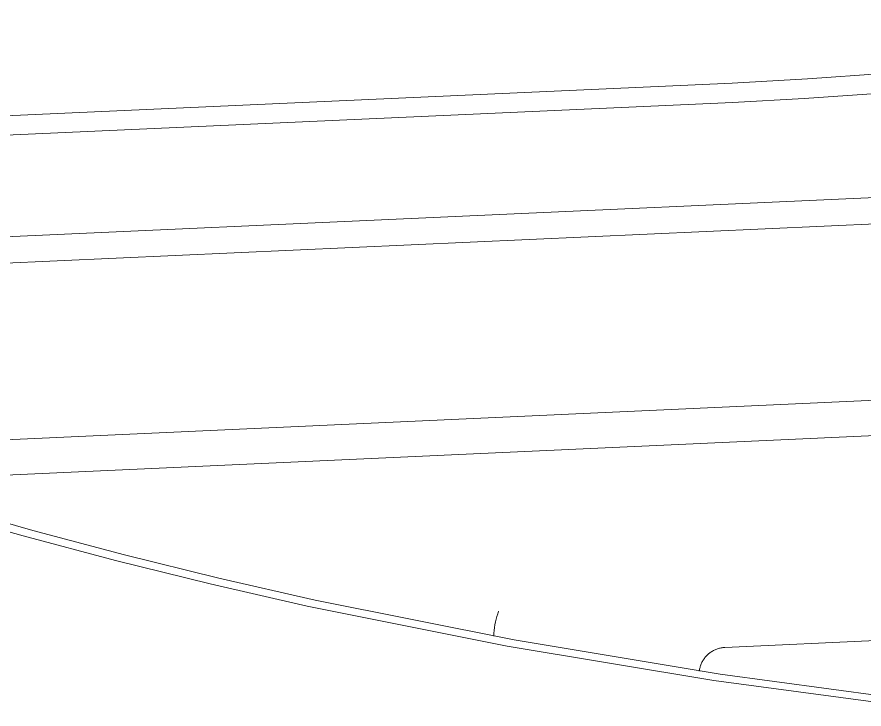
# Model space of a CAD drawing. Header units: millimetres. Extents: x 492 to 7139, y 278 to 5201.
# Drawn here: x 6177.9 to 6331.7, y 2624.4 to 2750.1 of the extents above; entities that cross this region are included whole.
import ezdxf

# ---------------------------------------------------------------- set-up
doc = ezdxf.new("R2010")
doc.units = ezdxf.units.MM
doc.layers.add('ZANO_R', color=7, linetype='Continuous', lineweight=0)

msp = doc.modelspace()

# ---------------------------------------------------------------- linework, layer by layer
at = {"layer": 'ZANO_R'}
for p, q in [((6060.94, 2704.94), (7056.57, 2750.06)), ((7049.53, 2744.98), (6069.82, 2700.56)), ((6321.44, 2738.8), (6335.31, 2739.81)), ((6027.78, 2725.4), (6307.74, 2738.05)), ((6307.74, 2738.05), (6321.44, 2738.8)), ((6307.81, 2734.54), (6320.83, 2735.24)), ((6320.83, 2735.24), (6334, 2736.19)), ((6029.07, 2721.94), (6307.81, 2734.54)), ((6141.35, 2671.73), (6990.35, 2710.39)), ((6161.97, 2666.26), (6972.12, 2703.18)), ((6180.77, 2656.86), (6164.54, 2661.52)), ((6179.03, 2655.85), (6162.72, 2660.53)), ((6306.43, 2635.61), (6842.29, 2660.15)), ((6197.45, 2652.42), (6180.77, 2656.86)), ((6195.8, 2651.38), (6179.03, 2655.85)), ((6214.56, 2648.2), (6197.45, 2652.42)), ((6212.99, 2647.14), (6195.8, 2651.38)), ((6230.59, 2643.13), (6212.99, 2647.14)), ((6232.08, 2644.21), (6214.56, 2648.2)), ((6268.2, 2636.97), (6232.08, 2644.21)), ((6266.89, 2635.86), (6230.59, 2643.13)), ((6265.05, 2641.24), (6264.91, 2640.74)), ((6265.2, 2641.73), (6265.05, 2641.24)), ((6265.36, 2642.22), (6265.2, 2641.73)), ((6264.7, 2639.72), (6264.62, 2639.21)), ((6264.8, 2640.23), (6264.7, 2639.72)), ((6264.91, 2640.74), (6264.8, 2640.23)), ((6264.51, 2638.18), (6264.48, 2637.66)), ((6264.55, 2638.69), (6264.51, 2638.18)), ((6264.62, 2639.21), (6264.55, 2638.69)), ((6305.58, 2630.76), (6268.2, 2636.97)), ((6304.45, 2629.61), (6266.89, 2635.86)), ((6303.79, 2634.68), (6303.92, 2634.78)), ((6303.92, 2634.78), (6304.06, 2634.87)), ((6304.06, 2634.87), (6304.21, 2634.95)), ((6304.21, 2634.95), (6304.35, 2635.04)), ((6304.35, 2635.04), (6304.5, 2635.11)), ((6304.5, 2635.11), (6304.65, 2635.18)), ((6304.65, 2635.18), (6304.81, 2635.25)), ((6304.81, 2635.25), (6304.96, 2635.31)), ((6304.96, 2635.31), (6305.12, 2635.36)), ((6305.12, 2635.36), (6305.28, 2635.41)), ((6305.28, 2635.41), (6305.44, 2635.46)), ((6305.44, 2635.46), (6305.6, 2635.5)), ((6305.6, 2635.5), (6305.77, 2635.53)), ((6305.77, 2635.53), (6305.93, 2635.56)), ((6305.93, 2635.56), (6306.1, 2635.58)), ((6306.1, 2635.58), (6306.26, 2635.6)), ((6306.26, 2635.6), (6306.43, 2635.61)), ((6302.36, 2633.07), (6302.44, 2633.21)), ((6302.44, 2633.21), (6302.53, 2633.35)), ((6302.53, 2633.35), (6302.62, 2633.49)), ((6302.62, 2633.49), (6302.72, 2633.63)), ((6302.72, 2633.63), (6302.82, 2633.76)), ((6302.82, 2633.76), (6302.93, 2633.89)), ((6302.93, 2633.89), (6303.04, 2634.02)), ((6303.04, 2634.02), (6303.15, 2634.14)), ((6303.15, 2634.14), (6303.27, 2634.25)), ((6303.27, 2634.25), (6303.4, 2634.37)), ((6303.4, 2634.37), (6303.52, 2634.48)), ((6303.52, 2634.48), (6303.65, 2634.58)), ((6303.65, 2634.58), (6303.79, 2634.68)), ((6301.82, 2631.49), (6301.85, 2631.66)), ((6301.85, 2631.66), (6301.89, 2631.82)), ((6301.89, 2631.82), (6301.93, 2631.98)), ((6301.93, 2631.98), (6301.97, 2632.14)), ((6301.97, 2632.14), (6302.03, 2632.3)), ((6302.03, 2632.3), (6302.08, 2632.46)), ((6302.08, 2632.46), (6302.14, 2632.62)), ((6302.14, 2632.62), (6302.21, 2632.77)), ((6302.21, 2632.77), (6302.28, 2632.92)), ((6302.28, 2632.92), (6302.36, 2633.07)), ((6301.8, 2631.33), (6301.82, 2631.49)), ((6343.95, 2625.6), (6305.58, 2630.76)), ((6343.01, 2624.43), (6304.45, 2629.61))]:
    msp.add_line(p, q, dxfattribs=at)

doc.saveas('drawing.dxf')
